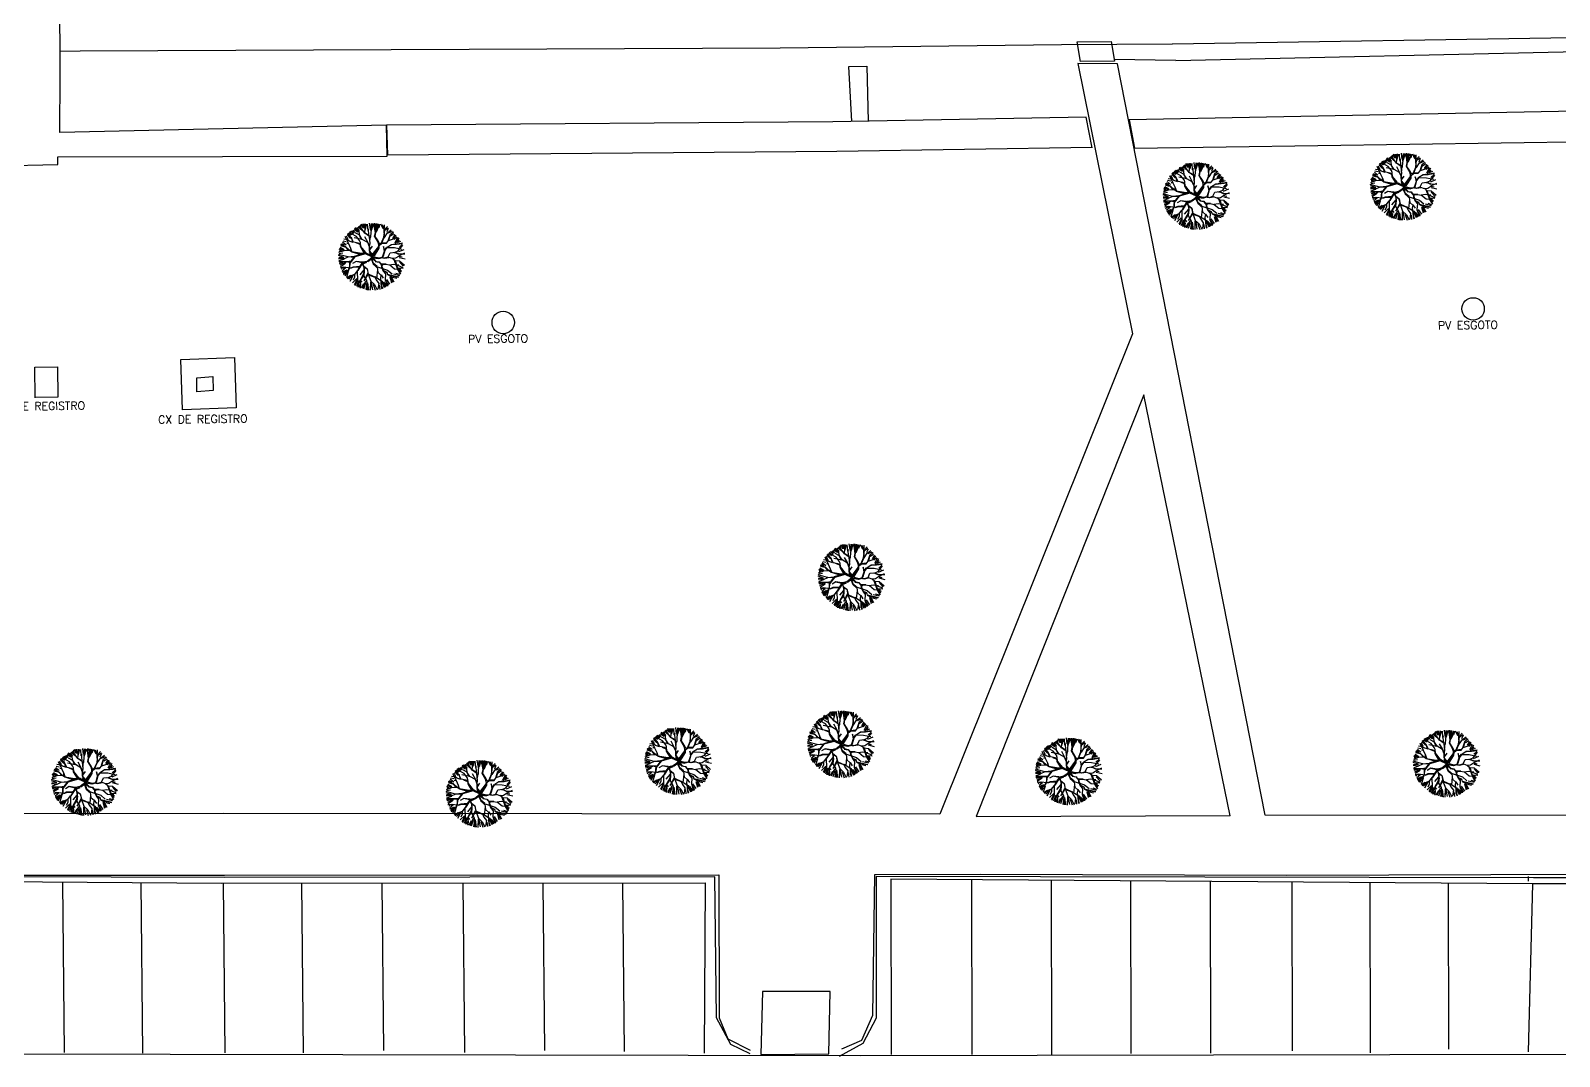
# Model space of a CAD drawing. Header units: metres. Extents: x 341 to 459, y 1341 to 1425.
# Drawn here: x 451.691 to 453.07, y 1419.084 to 1420.009 of the extents above; entities that cross this region are included whole.
import ezdxf

# ---------------------------------------------------------------- set-up
doc = ezdxf.new("R2010")
doc.units = ezdxf.units.M
doc.linetypes.add('CONTINUO', pattern=[0])
doc.layers.add('AVR', color=3, linetype='CONTINUO')
doc.layers.add('B.ACESSO', color=8, linetype='CONTINUO')
doc.styles.add('ROMANS', font='ROMANS.SHX')

# ---------------------------------------------------------------- blocks, each defined once
blk = doc.blocks.new('A$C08C43EE7')
at = {"layer": 'AVR', "color": 252, "true_color": 0x939598}
for p, q in [((0.869, 2.561), (0.709, 2.761)), ((0.734, 2.761), (0.863, 2.594)), ((0.863, 2.594), (0.76, 2.787)), ((0.902, 2.574), (0.779, 2.8)), ((0.841, 2.819), (0.932, 2.606)), ((0.902, 2.826), (1.015, 2.674)), ((0.963, 2.871), (1.023, 2.803)), ((1.03, 2.697), (0.992, 2.774)), ((0.998, 2.445), (1.043, 2.761)), ((1.043, 2.761), (1.024, 2.903)), ((1.084, 2.902), (1.228, 2.674)), ((1.276, 2.632), (1.133, 2.928)), ((1.22, 2.939), (1.266, 2.773)), ((1.276, 2.832), (1.256, 2.96)), ((1.276, 2.96), (1.288, 2.839)), ((1.282, 2.651), (1.276, 2.832)), ((1.282, 2.599), (1.301, 2.967)), ((1.398, 2.749), (1.327, 2.96)), ((1.404, 2.754), (1.43, 2.98)), ((1.494, 2.561), (1.404, 2.754)), ((1.485, 2.742), (1.568, 2.978)), ((1.485, 2.97), (1.485, 2.742)), ((1.501, 2.561), (1.624, 2.98)), ((1.667, 2.947), (1.697, 2.781)), ((1.785, 2.742), (1.7, 2.973)), ((1.798, 2.484), (1.785, 2.742)), ((1.788, 2.841), (1.849, 2.947)), ((1.788, 2.939), (1.788, 2.841)), ((1.791, 2.749), (1.888, 2.922)), ((1.947, 2.894), (1.842, 2.72)), ((1.947, 2.682), (2.001, 2.871)), ((1.958, 2.639), (2.061, 2.864)), ((2.031, 2.705), (2.099, 2.826)), ((2.031, 2.636), (2.167, 2.788)), ((2.182, 2.629), (2.213, 2.765)), ((0.283, 2.027), (0.129, 2.09)), ((0.44, 2.068), (0.145, 2.129)), ((0.433, 2.099), (0.175, 2.189)), ((0.463, 2.148), (0.212, 2.258)), ((0.463, 2.155), (0.238, 2.265)), ((0.508, 2.155), (0.257, 2.29)), ((0.53, 2.174), (0.341, 2.371)), ((0.682, 2.334), (0.41, 2.485)), ((0.593, 2.271), (0.463, 2.341)), ((0.869, 2.148), (0.463, 2.148)), ((0.501, 2.531), (0.682, 2.334)), ((0.657, 2.439), (0.521, 2.587)), ((0.576, 2.622), (0.682, 2.454)), ((0.863, 2.548), (0.586, 2.639)), ((0.709, 2.271), (0.593, 2.271)), ((0.721, 2.278), (0.657, 2.439)), ((0.667, 2.697), (0.789, 2.622)), ((0.882, 2.155), (0.721, 2.278)), ((1.012, 2.491), (0.869, 2.561)), ((1.127, 1.994), (0.869, 2.148)), ((1.198, 1.917), (0.895, 2.123)), ((1.012, 2.503), (0.902, 2.574)), ((0.998, 2.445), (1.05, 2.278)), ((1.05, 2.329), (0.998, 2.445)), ((1.127, 2.496), (1.012, 2.503)), ((1.224, 2.478), (1.012, 2.491)), ((1.05, 2.278), (1.043, 2.058)), ((1.07, 2.045), (1.05, 2.329)), ((1.256, 2.491), (1.127, 2.496)), ((1.301, 2.193), (1.211, 2.355)), ((1.507, 2.252), (1.224, 2.478)), ((1.236, 1.936), (1.294, 2.187)), ((1.256, 2.491), (1.282, 2.651)), ((1.263, 1.929), (1.301, 2.193)), ((1.276, 2.509), (1.282, 2.464)), ((1.308, 2.433), (1.282, 2.599)), ((1.527, 2.258), (1.308, 2.433)), ((1.482, 2.296), (1.501, 2.554)), ((1.52, 2.271), (1.494, 2.561)), ((1.63, 1.774), (1.507, 2.252)), ((1.617, 1.962), (1.527, 2.258)), ((1.61, 2.007), (1.72, 2.368)), ((1.63, 1.968), (1.668, 2.123)), ((1.649, 1.949), (1.733, 2.393)), ((1.733, 2.393), (1.798, 2.484)), ((1.74, 2.374), (1.881, 2.419)), ((1.758, 2.413), (1.888, 2.426)), ((1.798, 2.523), (1.958, 2.645)), ((1.803, 2.484), (1.958, 2.639)), ((1.881, 2.419), (2.094, 2.516)), ((2.049, 2.007), (2.126, 2.181)), ((2.087, 2.007), (2.113, 2.09)), ((2.094, 2.516), (2.416, 2.664)), ((2.101, 2.523), (2.113, 2.606)), ((2.113, 2.09), (2.159, 2.296)), ((2.152, 2.31), (2.216, 2.491)), ((2.159, 2.296), (2.377, 2.4)), ((2.171, 2.336), (2.37, 2.393)), ((2.216, 2.491), (2.267, 2.561)), ((2.236, 2.032), (2.416, 2.168)), ((2.267, 2.561), (2.294, 2.735)), ((2.275, 1.91), (2.352, 2.265)), ((2.288, 2.531), (2.44, 2.614)), ((2.334, 2.425), (2.486, 2.576)), ((2.377, 2.4), (2.538, 2.568)), ((2.416, 2.168), (2.538, 2.381)), ((2.435, 2.464), (2.551, 2.548)), ((2.435, 2.451), (2.565, 2.523)), ((2.468, 2.02), (2.578, 2.214)), ((2.478, 2.379), (2.599, 2.485)), ((2.538, 2.381), (2.641, 2.458)), ((2.538, 2.303), (2.667, 2.409)), ((2.569, 2.28), (2.675, 2.356)), ((2.599, 2.228), (2.705, 2.303)), ((2.614, 2.099), (2.72, 2.265)), ((2.623, 2.04), (2.777, 2.246)), ((2.623, 2.04), (2.81, 2.207)), ((2.66, 2.023), (2.818, 2.129)), ((2.675, 1.909), (2.834, 2.083)), ((0, 1.562), (0.374, 1.55)), ((0.265, 1.44), (0.001, 1.356)), ((0.393, 1.55), (0.006, 1.582)), ((0.341, 1.697), (0.008, 1.652)), ((0.25, 1.381), (0.012, 1.265)), ((0.239, 1.736), (0.013, 1.71)), ((0.341, 1.53), (0.023, 1.478)), ((0.026, 1.736), (0.155, 1.743)), ((0.329, 1.724), (0.032, 1.775)), ((0.319, 1.78), (0.054, 1.871)), ((0.316, 1.833), (0.077, 1.943)), ((0.304, 2.008), (0.099, 2.031)), ((0.288, 1.871), (0.107, 1.985)), ((0.412, 1.549), (0.25, 1.381)), ((0.463, 2.027), (0.283, 2.027)), ((0.438, 1.743), (0.316, 1.833)), ((0.432, 1.743), (0.329, 1.724)), ((0.458, 2.02), (0.361, 1.949)), ((0.721, 1.659), (0.412, 1.549)), ((0.735, 1.659), (0.419, 1.865)), ((0.632, 1.859), (0.432, 1.743)), ((0.599, 1.369), (0.458, 1.305)), ((0.709, 1.884), (0.463, 2.027)), ((0.657, 1.878), (0.464, 2.02)), ((0.689, 1.64), (0.586, 1.362)), ((0.722, 1.633), (0.599, 1.369)), ((0.612, 1.749), (0.76, 1.672)), ((0.87, 1.833), (0.632, 1.859)), ((0.857, 1.852), (0.657, 1.878)), ((0.915, 1.852), (0.702, 2.039)), ((0.902, 1.839), (0.709, 1.884)), ((0.967, 1.704), (0.721, 1.659)), ((0.728, 1.64), (0.954, 1.691)), ((1.037, 1.839), (0.889, 1.839)), ((1.088, 1.865), (0.902, 1.839)), ((1.063, 1.859), (0.966, 1.704)), ((1.101, 1.865), (0.967, 1.704)), ((1.179, 1.433), (1.005, 1.253)), ((1.186, 1.427), (1.037, 1.253)), ((1.063, 1.253), (1.218, 1.433)), ((1.178, 1.917), (1.088, 1.865)), ((1.185, 1.891), (1.101, 1.865)), ((1.256, 1.91), (1.127, 1.994)), ((1.379, 1.511), (1.179, 1.433)), ((1.185, 1.891), (1.263, 1.711)), ((1.398, 1.485), (1.186, 1.427)), ((1.231, 1.846), (1.198, 1.917)), ((1.282, 1.684), (1.236, 1.904)), ((1.294, 1.704), (1.256, 1.91)), ((1.405, 1.491), (1.276, 1.672)), ((1.391, 1.536), (1.282, 1.684)), ((1.493, 1.485), (1.289, 1.305)), ((1.398, 1.562), (1.294, 1.704)), ((1.295, 1.33), (1.424, 1.504)), ((1.456, 1.491), (1.295, 1.33)), ((1.501, 1.485), (1.391, 1.536)), ((1.501, 1.485), (1.398, 1.562)), ((1.456, 1.44), (1.411, 1.182)), ((1.493, 1.485), (1.418, 1.169)), ((1.501, 1.375), (1.444, 1.175)), ((1.493, 1.485), (1.63, 1.774)), ((1.493, 1.485), (1.655, 1.756)), ((1.493, 1.485), (1.534, 1.375)), ((1.54, 1.523), (1.527, 1.485)), ((1.527, 1.485), (1.552, 1.381)), ((1.534, 1.375), (1.881, 1.155)), ((1.552, 1.381), (1.565, 1.485)), ((1.565, 1.562), (1.668, 1.736)), ((1.565, 1.485), (1.565, 1.562)), ((1.566, 1.504), (1.695, 1.588)), ((1.572, 1.479), (1.669, 1.556)), ((1.579, 1.465), (1.953, 1.175)), ((1.579, 1.433), (1.868, 1.214)), ((1.585, 1.368), (1.579, 1.433)), ((1.598, 1.453), (1.746, 1.575)), ((1.649, 1.936), (1.617, 1.962)), ((1.868, 1.214), (1.617, 1.375)), ((1.655, 1.756), (1.624, 1.929)), ((1.668, 1.756), (1.649, 1.936)), ((1.668, 1.826), (1.958, 1.994)), ((1.669, 1.556), (1.759, 1.588)), ((1.682, 1.787), (1.913, 1.942)), ((1.688, 1.756), (1.971, 1.981)), ((1.746, 1.575), (1.811, 1.575)), ((1.759, 1.588), (1.959, 1.588)), ((1.811, 1.575), (1.972, 1.459)), ((1.849, 1.556), (1.985, 1.582)), ((1.94, 1.588), (2.139, 1.665)), ((1.958, 1.994), (2.087, 2.007)), ((1.959, 1.588), (2.088, 1.562)), ((1.971, 1.981), (2.139, 1.994)), ((2.011, 1.588), (2.146, 1.665)), ((2.088, 1.562), (2.404, 1.588)), ((2.139, 1.994), (2.236, 2.032)), ((2.139, 1.665), (2.281, 1.904)), ((2.159, 1.665), (2.397, 1.788)), ((2.198, 1.562), (2.333, 1.556)), ((2.281, 1.904), (2.462, 2.02)), ((2.288, 1.949), (2.468, 2.026)), ((2.301, 1.575), (2.397, 1.524)), ((2.397, 1.524), (2.591, 1.511)), ((2.404, 1.588), (2.558, 1.795)), ((2.423, 1.594), (2.662, 1.62)), ((2.455, 1.607), (2.571, 1.807)), ((2.462, 2.02), (2.623, 2.04)), ((2.558, 1.795), (2.784, 1.955)), ((2.571, 1.795), (2.971, 1.749)), ((2.591, 1.511), (2.99, 1.44)), ((2.874, 1.375), (2.603, 1.323)), ((2.662, 1.62), (2.752, 1.614)), ((2.667, 1.515), (2.985, 1.485)), ((2.675, 1.644), (2.963, 1.659)), ((2.72, 1.758), (2.963, 1.697)), ((2.72, 1.478), (2.985, 1.394)), ((2.743, 1.538), (3, 1.569)), ((2.781, 1.864), (2.963, 1.932)), ((2.781, 1.857), (2.97, 1.857)), ((2.781, 1.803), (2.97, 1.811)), ((2.784, 1.955), (2.926, 1.962)), ((2.796, 1.97), (2.886, 2.031)), ((2.996, 1.362), (2.874, 1.375)), ((0.228, 1.175), (0.031, 1.152)), ((0.303, 1.195), (0.052, 1.234)), ((0.168, 1.079), (0.058, 1.053)), ((0.232, 1.079), (0.071, 1.034)), ((0.372, 1.061), (0.114, 0.947)), ((0.406, 1.053), (0.129, 0.886)), ((0.361, 1.092), (0.135, 1.085)), ((0.47, 0.905), (0.18, 0.815)), ((0.309, 0.827), (0.18, 0.801)), ((0.364, 0.985), (0.182, 0.848)), ((0.2, 0.776), (0.309, 0.827)), ((0.213, 0.75), (0.451, 0.892)), ((0.535, 1.117), (0.232, 1.079)), ((0.478, 0.848), (0.258, 0.705)), ((0.458, 1.305), (0.303, 1.195)), ((0.584, 0.697), (0.319, 0.629)), ((0.606, 1.356), (0.406, 1.053)), ((0.728, 0.886), (0.47, 0.905)), ((0.909, 1.24), (0.528, 1.285)), ((0.677, 1.092), (0.535, 1.117)), ((0.683, 1.085), (0.535, 0.989)), ((0.651, 0.698), (0.573, 0.318)), ((0.709, 0.789), (0.586, 0.292)), ((0.696, 0.795), (0.606, 0.634)), ((0.799, 1.227), (0.677, 1.092)), ((0.806, 0.827), (0.696, 0.795)), ((0.896, 0.789), (0.722, 0.589)), ((0.851, 0.982), (0.728, 0.886)), ((0.741, 0.879), (0.851, 0.956)), ((0.851, 0.956), (0.786, 0.827)), ((1.037, 1.253), (0.799, 1.227)), ((0.877, 0.976), (0.806, 0.827)), ((1.044, 1.06), (0.851, 0.982)), ((1.057, 1.046), (0.877, 0.976)), ((1.05, 1.246), (0.896, 0.789)), ((1.121, 0.692), (0.947, 0.486)), ((1.147, 1.072), (1.044, 1.06)), ((1.134, 1.034), (1.057, 1.046)), ((1.154, 0.879), (1.121, 0.692)), ((1.128, 0.705), (1.154, 0.518)), ((1.134, 1.072), (1.154, 0.879)), ((1.25, 1.169), (1.147, 1.079)), ((1.218, 1.131), (1.147, 1.072)), ((1.154, 0.853), (1.16, 1.066)), ((1.263, 1.156), (1.218, 1.131)), ((1.282, 1.337), (1.25, 1.169)), ((1.289, 1.305), (1.263, 1.156)), ((1.418, 1.169), (1.456, 1.008)), ((1.476, 0.737), (1.418, 0.576)), ((1.444, 1.001), (1.431, 0.905)), ((1.431, 0.905), (1.463, 0.724)), ((1.463, 0.982), (1.437, 0.911)), ((1.437, 0.911), (1.482, 0.75)), ((1.444, 1.175), (1.469, 1.021)), ((1.456, 1.008), (1.534, 0.963)), ((1.469, 1.021), (1.56, 0.976)), ((1.482, 0.75), (1.669, 0.66)), ((1.534, 0.963), (1.779, 0.892)), ((1.56, 0.976), (1.746, 0.918)), ((1.862, 1.188), (1.585, 1.368)), ((1.946, 0.963), (1.708, 0.93)), ((1.779, 0.918), (1.914, 0.808)), ((1.779, 0.892), (1.908, 0.789)), ((1.785, 0.918), (1.946, 0.963)), ((1.953, 1.175), (1.862, 1.188)), ((1.881, 1.155), (2.004, 1.149)), ((1.908, 0.789), (1.895, 0.466)), ((1.92, 0.801), (2.043, 0.608)), ((1.971, 1.175), (2.036, 1.175)), ((2.004, 1.149), (2.087, 1.046)), ((2.036, 1.175), (2.171, 1.207)), ((2.068, 1.137), (2.113, 1.046)), ((2.074, 1.137), (2.204, 1.2)), ((2.082, 1.04), (2.094, 0.827)), ((2.087, 1.046), (2.377, 0.917)), ((2.094, 0.827), (2.217, 0.731)), ((2.12, 0.827), (2.101, 1.034)), ((2.113, 1.046), (2.37, 0.937)), ((2.171, 1.207), (2.416, 1.35)), ((2.204, 1.2), (2.41, 1.33)), ((2.217, 0.731), (2.288, 0.505)), ((2.236, 0.711), (2.494, 0.641)), ((2.249, 0.731), (2.507, 0.647)), ((2.359, 0.911), (2.565, 0.769)), ((2.37, 0.937), (2.686, 0.898)), ((2.377, 0.917), (2.706, 0.924)), ((2.41, 1.33), (2.583, 1.298)), ((2.416, 1.35), (2.565, 1.317)), ((2.561, 0.735), (2.629, 0.553)), ((2.565, 1.317), (2.892, 1.35)), ((2.565, 0.769), (2.694, 0.602)), ((2.583, 1.298), (2.848, 1.188)), ((2.829, 1.169), (2.59, 1.285)), ((2.614, 0.788), (2.773, 0.72)), ((2.686, 0.898), (2.789, 0.736)), ((2.69, 1.295), (2.97, 1.288)), ((2.706, 0.924), (2.925, 0.994)), ((2.728, 0.894), (2.849, 0.773)), ((2.743, 0.97), (2.948, 1.068)), ((2.758, 1.25), (2.985, 1.243)), ((2.766, 0.91), (2.925, 0.91)), ((2.796, 1.144), (2.932, 1.106)), ((2.944, 1.137), (2.829, 1.169)), ((2.957, 1.155), (2.835, 1.182)), ((2.848, 1.188), (2.97, 1.182)), ((2.892, 1.35), (2.99, 1.317)), ((2.996, 1.343), (2.919, 1.355)), ((0.599, 0.674), (0.349, 0.568)), ((0.606, 0.634), (0.361, 0.518)), ((0.576, 0.568), (0.53, 0.386)), ((0.72, 0.531), (0.652, 0.265)), ((0.75, 0.417), (0.698, 0.25)), ((0.838, 0.299), (0.703, 0.215)), ((0.895, 0.288), (0.796, 0.189)), ((1.315, 0.447), (0.838, 0.299)), ((0.902, 0.28), (0.857, 0.166)), ((0.87, 0.312), (1.353, 0.486)), ((0.947, 0.486), (0.928, 0.202)), ((0.986, 0.311), (0.97, 0.099)), ((1.106, 0.348), (1.008, 0.106)), ((1.251, 0.257), (1.054, 0.091)), ((1.302, 0.254), (1.102, 0.034)), ((1.154, 0.518), (1.121, 0.279)), ((1.321, 0.447), (1.302, 0.254)), ((1.424, 0.563), (1.321, 0.447)), ((1.455, 0.265), (1.387, 0)), ((1.418, 0.576), (1.431, 0.415)), ((1.431, 0.415), (1.515, 0.279)), ((1.515, 0.279), (1.476, 0.131)), ((1.521, 0.279), (1.65, 0.009)), ((1.675, 0.441), (1.604, 0.286)), ((1.611, 0.273), (1.604, 0.002)), ((1.695, 0.447), (1.611, 0.273)), ((1.669, 0.66), (1.695, 0.447)), ((1.682, 0.499), (1.675, 0.441)), ((1.695, 0.447), (1.753, 0.299)), ((1.713, 0.273), (1.811, 0.038)), ((1.753, 0.299), (1.998, 0.092)), ((1.895, 0.466), (1.824, 0.137)), ((1.902, 0.265), (2.031, 0.121)), ((2.03, 0.582), (2.043, 0.382)), ((2.062, 0.105), (2.036, 0.37)), ((2.043, 0.608), (2.062, 0.415)), ((2.043, 0.382), (2.088, 0.112)), ((2.056, 0.415), (2.107, 0.112)), ((2.062, 0.415), (2.326, 0.26)), ((2.114, 0.439), (2.356, 0.318)), ((2.122, 0.334), (2.182, 0.182)), ((2.13, 0.334), (2.235, 0.243)), ((2.273, 0.477), (2.379, 0.356)), ((2.288, 0.505), (2.449, 0.382)), ((2.311, 0.545), (2.478, 0.432)), ((2.432, 0.636), (2.531, 0.485)), ((2.507, 0.647), (2.597, 0.511))]:
    blk.add_line(p, q, dxfattribs=at)
blk = doc.blocks.new('sde')
at = {"layer": 'B.ACESSO'}
for p, q in [((335.8572, 227.9843, -0.2927), (335.8563, 228.1351, -0.2927)), ((336.5449, 228.0032, -0.2937), (336.5679, 228.0034, -0.2937)), ((336.5471, 227.99, -0.2937), (336.5449, 228.0032, -0.2937)), ((336.5679, 228.0034, -0.2937), (336.5701, 227.9901, -0.2937)), ((336.6094, 228.0018, -0.2945), (336.8991, 228.0065, -0.2945)), ((335.8572, 227.9969, -0.2936), (335.8707, 227.9972, -0.2936)), ((335.8707, 227.9972, -0.2936), (336.344, 227.9992, -0.2936)), ((336.344, 227.9992, -0.2936), (336.5343, 228.0013, -0.2936)), ((336.5343, 228.0013, -0.2936), (336.6091, 228.0018, -0.2936)), ((336.6116, 227.9906, -0.2933), (336.8987, 227.9969, -0.2933)), ((335.8572, 227.9802, -0.2927), (335.8572, 227.9843, -0.2927)), ((336.3906, 227.9866, -0.2928), (336.4027, 227.9868, -0.2928)), ((336.3925, 227.9494, -0.2928), (336.3906, 227.9866, -0.2928)), ((336.4027, 227.9868, -0.2928), (336.4037, 227.9496, -0.2928)), ((336.5722, 227.9883, -0.2869), (336.5454, 227.9885, -0.2869)), ((336.5454, 227.9885, -0.2869), (336.5823, 227.8057, -0.2869)), ((336.5701, 227.9901, -0.2937), (336.5471, 227.99, -0.2937)), ((336.6116, 227.9906, -0.2933), (336.5699, 227.9912, -0.2933)), ((336.6721, 227.4803, -0.2869), (336.5722, 227.9883, -0.2869)), ((335.857, 227.9418, -0.2927), (335.8572, 227.9802, -0.2927)), ((336.551, 227.9522, -0.2877), (336.3796, 227.9492, -0.2877)), ((336.5551, 227.9315, -0.2877), (336.551, 227.9522, -0.2877)), ((336.9134, 227.9569, -0.2893), (336.5801, 227.9505, -0.2893)), ((336.0779, 227.9469, -0.2927), (335.857, 227.9418, -0.2927)), ((336.3796, 227.9492, -0.2877), (336.0779, 227.9469, -0.2877)), ((336.0784, 227.9259, -0.2927), (336.0779, 227.9469, -0.2927)), ((336.0779, 227.9469, -0.2877), (336.0785, 227.9269, -0.2877)), ((336.5801, 227.9505, -0.2893), (336.5836, 227.9314, -0.2893)), ((336.3824, 227.9293, -0.2877), (336.5551, 227.9319, -0.2877)), ((336.5836, 227.9314, -0.2893), (336.9161, 227.9362, -0.2893)), ((335.8555, 227.9202, -0.2927), (335.8556, 227.9254, -0.2927)), ((335.8556, 227.9254, -0.2927), (336.0784, 227.9259, -0.2927)), ((336.0785, 227.9269, -0.2877), (336.3824, 227.9293, -0.2877)), ((335.668, 227.9168, -0.2927), (335.8555, 227.9202, -0.2927)), ((336.5823, 227.8057, -0.2869), (336.452, 227.4809, -0.2869)), ((335.9388, 227.7884, -0.2855), (335.975, 227.7897, -0.2855)), ((335.94, 227.7543, -0.2855), (335.9388, 227.7884, -0.2855)), ((335.975, 227.7897, -0.2855), (335.9761, 227.7556, -0.2855)), ((335.84, 227.7833, -0.2859), (335.8553, 227.7834, -0.2859)), ((335.8403, 227.7624, -0.2859), (335.84, 227.7833, -0.2859)), ((335.8553, 227.7834, -0.2859), (335.8556, 227.7629, -0.2859)), ((335.9495, 227.7759, -0.2854), (335.9605, 227.7768, -0.2854)), ((335.9496, 227.7665, -0.2854), (335.9495, 227.7759, -0.2854)), ((335.9605, 227.7768, -0.2854), (335.9607, 227.7674, -0.2854)), ((335.9607, 227.7674, -0.2854), (335.9496, 227.7665, -0.2854)), ((335.8556, 227.7629, -0.2859), (335.8403, 227.7628, -0.2859)), ((335.9761, 227.7556, -0.2855), (335.94, 227.7543, -0.2855)), ((336.59, 227.7644, -0.287), (336.4766, 227.4793, -0.287)), ((336.6484, 227.4797, -0.287), (336.59, 227.7644, -0.287)), ((335.9678, 227.4814, -0.2869), (335.6671, 227.4809, -0.2869)), ((336.452, 227.4809, -0.2869), (335.9678, 227.4814, -0.2869)), ((336.4766, 227.4793, -0.287), (336.6483, 227.48, -0.287)), ((337.2384, 227.4798, -0.2869), (336.6721, 227.4803, -0.2869)), ((335.5795, 227.4399, -0.2831), (335.9682, 227.4397, -0.2831)), ((335.9686, 227.4381, -0.2876), (335.5808, 227.4391, -0.2876)), ((335.5833, 227.4368, -0.2877), (335.9666, 227.4343, -0.2877)), ((335.8587, 227.435, -0.2878), (335.8598, 227.3197, -0.2878)), ((335.9118, 227.4347, -0.2878), (335.9129, 227.3192, -0.2878)), ((335.9682, 227.4397, -0.2831), (336.3025, 227.4399, -0.2831)), ((336.2999, 227.4386, -0.2876), (335.9686, 227.4381, -0.2876)), ((336.3011, 227.3432, -0.2876), (336.2999, 227.4386, -0.2876)), ((336.3025, 227.4399, -0.2831), (336.3028, 227.3433, -0.2831)), ((336.4067, 227.3449, -0.2871), (336.408, 227.4401, -0.2871)), ((336.408, 227.4401, -0.2871), (336.4794, 227.4403, -0.2871)), ((336.4091, 227.4387, -0.2933), (336.4089, 227.343, -0.2933)), ((336.8535, 227.4379, -0.2933), (336.4091, 227.4387, -0.2933)), ((336.419, 227.437, -0.293), (336.4192, 227.3185, -0.293)), ((336.8531, 227.4338, -0.293), (336.419, 227.437, -0.293)), ((336.4734, 227.4366, -0.2913), (336.4736, 227.3183, -0.2913)), ((336.4794, 227.4403, -0.2871), (336.6868, 227.4396, -0.2871)), ((336.5273, 227.4362, -0.2914), (336.5275, 227.3181, -0.2914)), ((336.581, 227.4358, -0.2914), (336.5812, 227.319, -0.2914)), ((336.6348, 227.4354, -0.2915), (336.6351, 227.3193, -0.2915)), ((336.6868, 227.4396, -0.2871), (337.2387, 227.4413, -0.2871)), ((336.6901, 227.435, -0.292), (336.6903, 227.3209, -0.292)), ((336.7428, 227.4346, -0.292), (336.7431, 227.3196, -0.292)), ((336.85, 227.4388, -0.2919), (336.85, 227.4356, -0.2919)), ((337.2932, 227.4374, -0.2933), (336.8535, 227.4379, -0.2933)), ((335.9666, 227.4343, -0.2877), (336.2934, 227.4344, -0.2877)), ((335.9674, 227.4343, -0.2875), (335.9685, 227.3196, -0.2875)), ((336.0203, 227.4343, -0.2878), (336.0214, 227.3195, -0.2878)), ((336.0747, 227.4343, -0.2886), (336.0758, 227.3211, -0.2886)), ((336.1294, 227.4343, -0.2886), (336.1305, 227.3197, -0.2886)), ((336.1835, 227.4343, -0.2885), (336.1846, 227.321, -0.2885)), ((336.2375, 227.4343, -0.2883), (336.2387, 227.3204, -0.2883)), ((336.2934, 227.4344, -0.2877), (336.2928, 227.3193, -0.2877)), ((336.7959, 227.4342, -0.292), (336.7961, 227.3219, -0.292)), ((336.8502, 227.3203, -0.2919), (336.8531, 227.4338, -0.2919)), ((337.2874, 227.4341, -0.293), (336.8531, 227.4338, -0.293)), ((336.3321, 227.3611, -0.2863), (336.3311, 227.3184, -0.2863)), ((336.3778, 227.361, -0.2863), (336.3321, 227.3611, -0.2863)), ((336.3771, 227.3189, -0.2863), (336.3778, 227.361, -0.2863)), ((336.3107, 227.3251, -0.2876), (336.3011, 227.3432, -0.2876)), ((336.3028, 227.3433, -0.2831), (336.3087, 227.329, -0.2831)), ((336.3993, 227.3282, -0.2871), (336.4067, 227.3449, -0.2871)), ((336.4089, 227.343, -0.2933), (336.4, 227.3258, -0.2933)), ((336.3087, 227.329, -0.2831), (336.3239, 227.3214, -0.2831)), ((336.3239, 227.3188, -0.2876), (336.3107, 227.3251, -0.2876)), ((336.4, 227.3258, -0.2933), (336.384, 227.3171, -0.2933)), ((336.3857, 227.3222, -0.2871), (336.3993, 227.3282, -0.2871)), ((336.3986, 227.3175, -0.2904), (335.5855, 227.3192, -0.2904)), ((336.3311, 227.3184, -0.2863), (336.3771, 227.3189, -0.2863)), ((336.7564, 227.3182, -0.2904), (336.3986, 227.3175, -0.2904)), ((337.296, 227.3191, -0.2904), (336.7564, 227.3182, -0.2904))]:
    blk.add_line(p, q, dxfattribs=at)
for centre in [(336.8127, 227.8226, -0.2896), (336.1568, 227.8134, -0.2881)]:
    blk.add_circle(centre, 0.00757, dxfattribs=at)
at = {"layer": 'B.ACESSO', "xscale": 0.01510945324038358, "yscale": 0.01510945324038358, "zscale": 0.01510945324038358, "rotation": 90.70135376019579}
for p in [(336.6483, 227.8765, -0.2926), (336.7885, 227.8828, -0.2932), (336.0907, 227.8355, -0.2915), (336.4151, 227.6187, -0.294), (336.4079, 227.5058, -0.2888), (336.2978, 227.4944, -0.2878), (336.8175, 227.4927, -0.289), (336.562, 227.4874, -0.2887), (335.8967, 227.4803, -0.2864), (336.1635, 227.4723, -0.2865)]:
    blk.add_blockref('A$C08C43EE7', p, dxfattribs=at)
at = {"layer": 'B.ACESSO', "char_height": 0.00541, "width": 0.195793, "attachment_point": 1, "rotation": 0.7014, "style": 'ROMANS'}
for s, insert in [('PV ESGOTO', (336.7889, 227.8141, -0.489)), ('PV ESGOTO', (336.133, 227.8049, -0.4876)), ('CX DE REGISTRO', (335.8135, 227.7592, -0.4876)), ('CX DE REGISTRO', (335.9234, 227.7504, -0.4876))]:
    blk.add_mtext(s, dxfattribs=dict(at, insert=insert))

msp = doc.modelspace()

# ---------------------------------------------------------------- block references
at = {"color": 10, "xscale": 1.333333333333339, "yscale": 1.333333333333339, "zscale": 1.333333333333339}
msp.add_blockref('sde', (3.9083, 1115.9943), dxfattribs=at)

doc.saveas('drawing.dxf')
